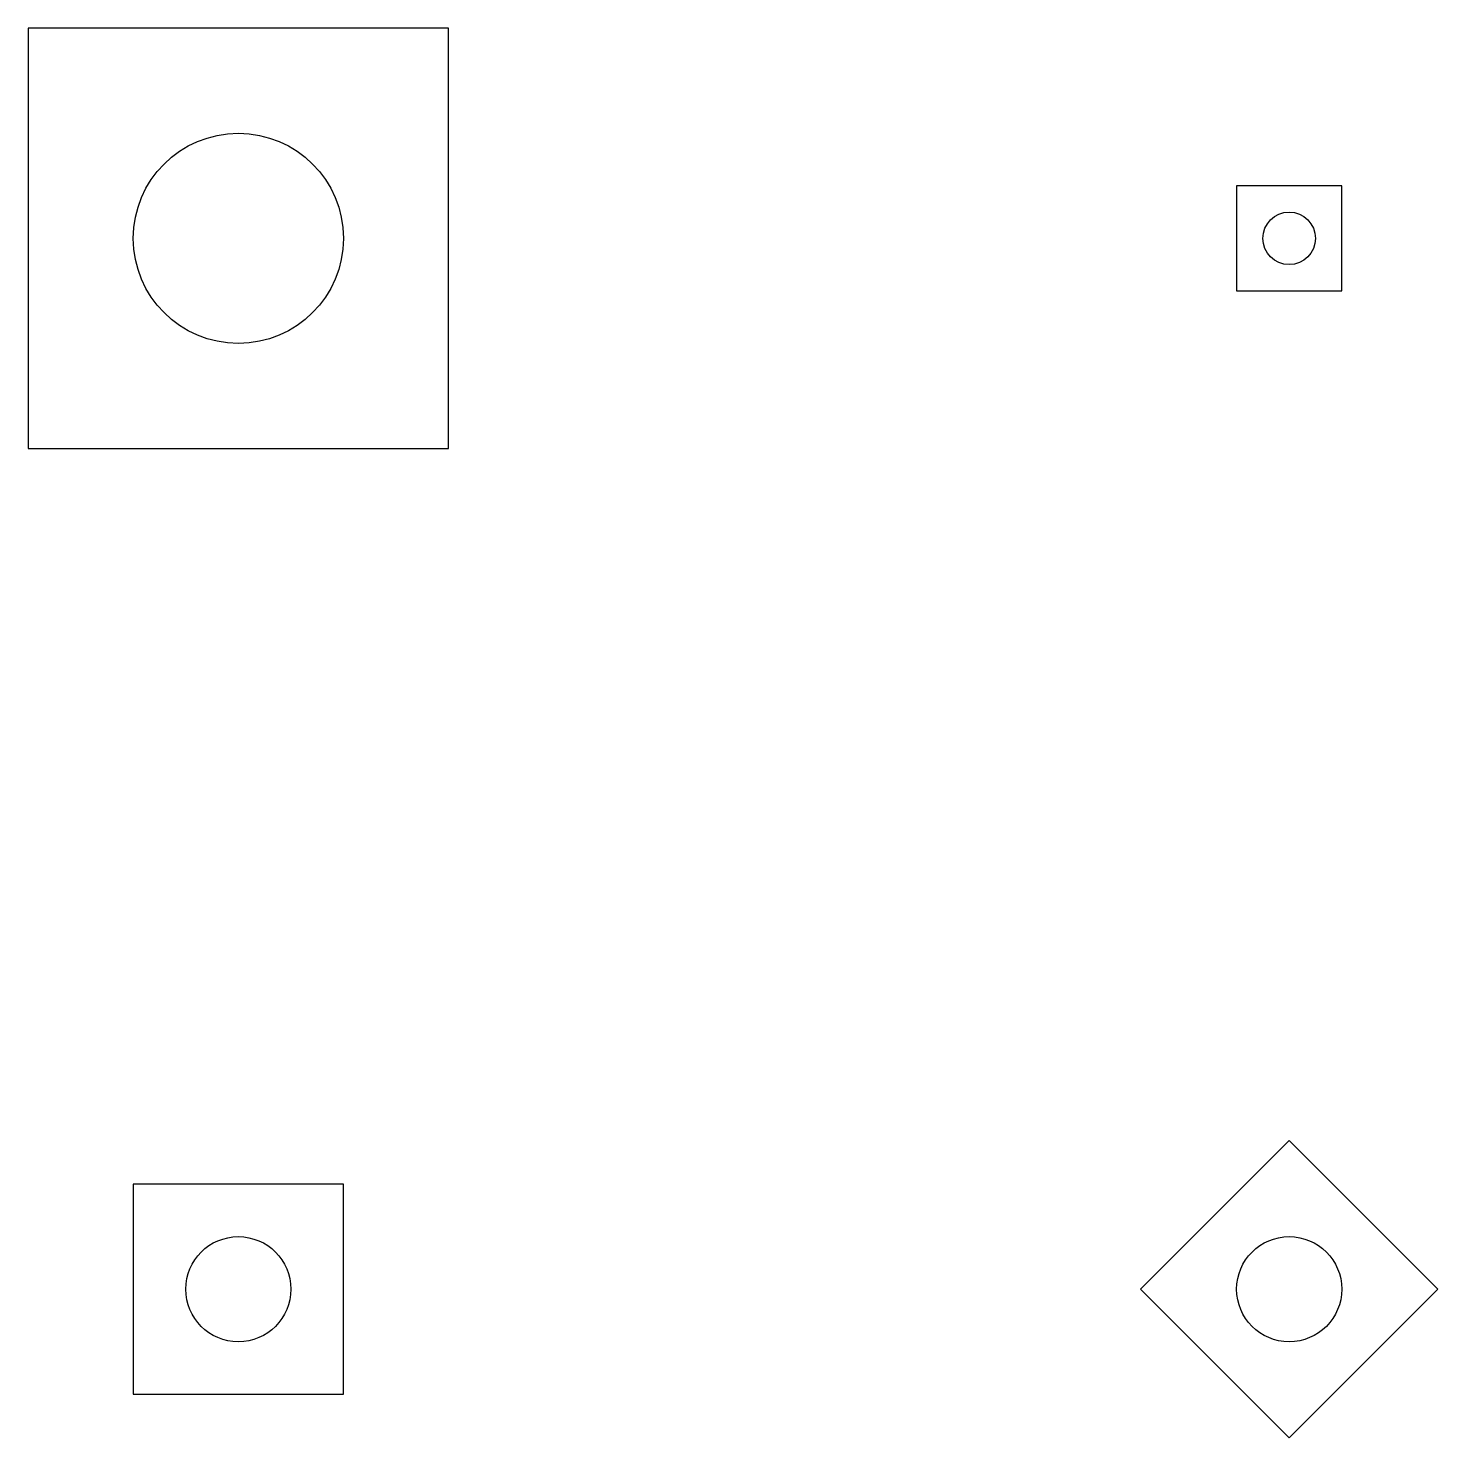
# Model space of a CAD drawing. Header units: millimetres. Extents: x -2 to 11.4, y -1.4 to 12.
import ezdxf

# ---------------------------------------------------------------- set-up
doc = ezdxf.new("R2010")
doc.units = ezdxf.units.MM
doc.layers.get('0').update_dxf_attribs({"linetype": 'CONTINUOUS'})
doc.layers.add('PADS', color=4, linetype='CONTINUOUS')

# ---------------------------------------------------------------- blocks, each defined once
blk = doc.blocks.new('PAD')
blk.add_lwpolyline([(-1, -1), (1, -1), (1, 1), (-1, 1)], close=True)
blk.add_circle((0, 0), 0.5)

msp = doc.modelspace()

# ---------------------------------------------------------------- block references
at = {"layer": 'PADS', "xscale": 2, "yscale": 2, "zscale": 2}
msp.add_blockref('PAD', (0, 10), dxfattribs=at)
at = {"layer": 'PADS', "xscale": 0.5, "yscale": 0.5, "zscale": 0.5, "rotation": 90}
msp.add_blockref('PAD', (10, 10), dxfattribs=at)
at = {"layer": 'PADS', "rotation": 45}
msp.add_blockref('PAD', (10, 0), dxfattribs=at)
at = {"layer": 'PADS'}
msp.add_blockref('PAD', (0, 0), dxfattribs=at)

doc.saveas('drawing.dxf')
